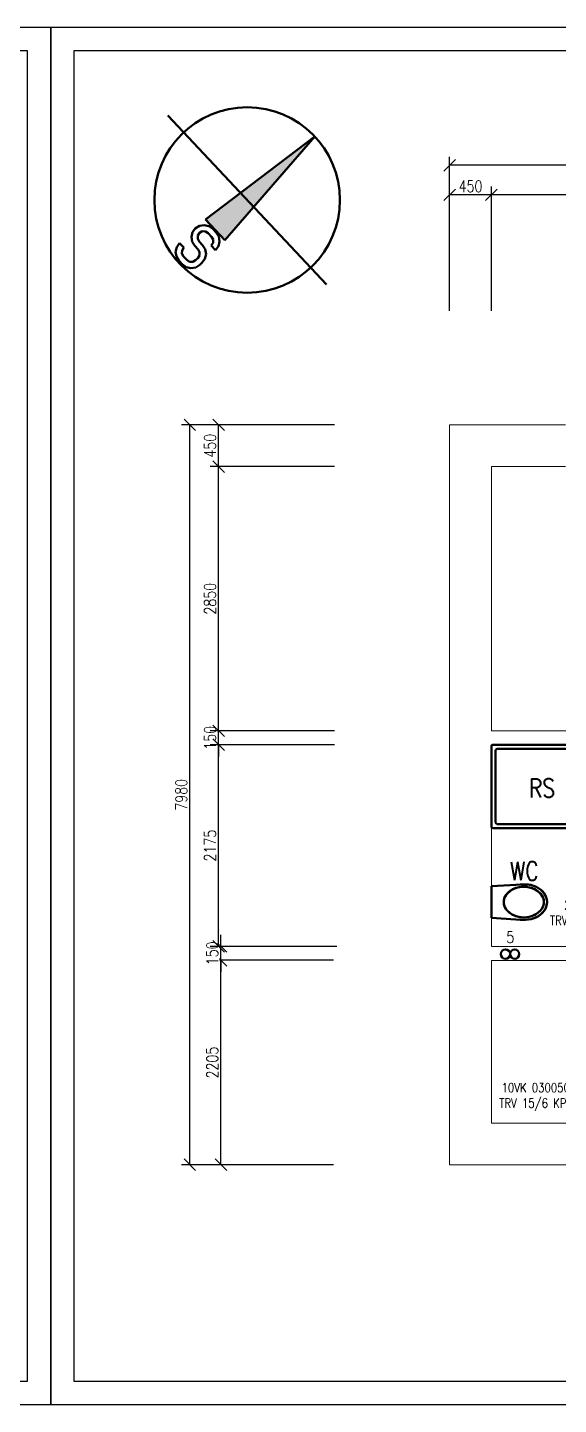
# Model space of a CAD drawing. Header units: millimetres. Extents: x 13441 to 178833, y -33721 to 19284.
# Drawn here: x 39966 to 45688, y 4434 to 19284 of the extents above; entities that cross this region are included whole.
import ezdxf
from ezdxf.enums import TextEntityAlignment as Align

# ---------------------------------------------------------------- set-up
doc = ezdxf.new("R2010")
doc.units = ezdxf.units.MM
doc.header["$LTSCALE"] = 10
for name, color, linetype, lineweight in [('CKFORMATY', 3, 'Continuous', 25), ('CKKOTY', 3, 'Continuous', 25), ('CKTEXTY_MALE', 3, 'Continuous', 18), ('slepá matrice', 7, 'Continuous', 20), ('T-stoupacky', 7, 'Continuous', 50), ('Z-sipky', 7, 'Continuous', 50), ('Z-zar_predmety', 7, 'Continuous', 50), ('Z-zar_predmety_ozn', 6, 'Continuous', 50)]:
    doc.layers.add(name, color=color, linetype=linetype, lineweight=lineweight)
doc.layers.add('T-otopna_telesa-popis', color=7, linetype='Continuous')
doc.styles.add('ARIAL_NARROW', font='SIMPLEX.SHX', dxfattribs={"width": 0.8})
doc.styles.get("Standard").update_dxf_attribs({"font": 'simplex.shx', "width": 0.8})
doc.dimstyles.new('CADKON', dxfattribs={"dimscale": 50, "dimtxt": 2.5, "dimasz": 2.5, "dimexe": 1.8, "dimexo": 25, "dimgap": 0.6, "dimtad": 1, "dimrnd": 1, "dimtxsty": 'Standard', "dimblk1": 'OBLIQUE', "dimblk2": 'OBLIQUE', "dimsah": 1, "dimcen": 2.5, "dimadec": 1, "dimazin": 2, "dimtfac": 1, "dimtix": 1, "dimtmove": 2, "dimatfit": 3, "dimldrblk": 'OPEN30', "dimfxl": 25, "dimfxlon": 1, "dimtfill": 1, "dimtolj": 1, "dimarcsym": 0})

# ---------------------------------------------------------------- blocks, each defined once
blk = doc.blocks.new('_OBLIQUE')
at = {"color": 0, "linetype": 'ByBlock'}
blk.add_line((-0.5, -0.5), (0.5, 0.5), dxfattribs=at)
blk = doc.blocks.new('*D103')
at = {"layer": 'CKKOTY', "color": 0, "lineweight": -2, "transparency": 16777216}
for p, q in [((44515, 16549), (44515, 17889)), ((55495, 16549), (55495, 17889)), ((55495, 17799), (44515, 17799))]:
    blk.add_line(p, q, dxfattribs=at)
at = {"layer": 'DEFPOINTS', "color": 0, "transparency": 16777216}
for p in [(44515, 17799), (44515, 14999), (55495, 14999)]:
    blk.add_point(p, dxfattribs=at)
at = {"layer": 'CKKOTY', "color": 0, "lineweight": -2, "transparency": 16777216, "xscale": 125, "yscale": 125, "zscale": 125, "rotation": 180}
blk.add_blockref('_OBLIQUE', (44515, 17799), dxfattribs=at)
at = {"layer": 'CKKOTY', "color": 0, "lineweight": -2, "transparency": 16777216, "xscale": 125, "yscale": 125, "zscale": 125}
blk.add_blockref('_OBLIQUE', (55495, 17799), dxfattribs=at)
at = {"layer": 'CKKOTY', "color": 0, "transparency": 16777216, "insert": (50005, 17891), "char_height": 125, "attachment_point": 5, "bg_fill": 3, "box_fill_scale": 1.1, "bg_fill_color": 256, "bg_fill_true_color": 13158600, "bg_fill_transparency": 0}
blk.add_mtext('\\A1;10980', dxfattribs=at)
blk = doc.blocks.new('_Open30')
at = {"color": 0, "lineweight": -2}
for p, q in [((-1, 0.27), (0, 0)), ((0, 0), (-1, -0.27)), ((0, 0), (-1, 0))]:
    blk.add_line(p, q, dxfattribs=at)
blk = doc.blocks.new('*D109')
at = {"layer": 'CKKOTY', "color": 0, "lineweight": -2, "transparency": 16777216}
for p, q in [((44965, 16230), (44965, 17570)), ((48465, 16230), (48465, 17570)), ((48465, 17480), (44965, 17480))]:
    blk.add_line(p, q, dxfattribs=at)
at = {"layer": 'DEFPOINTS', "color": 0, "transparency": 16777216}
for p in [(44965, 17480), (44965, 14549), (48465, 14549)]:
    blk.add_point(p, dxfattribs=at)
at = {"layer": 'CKKOTY', "color": 0, "lineweight": -2, "transparency": 16777216, "xscale": 125, "yscale": 125, "zscale": 125, "rotation": 180}
blk.add_blockref('_OBLIQUE', (44965, 17480), dxfattribs=at)
at = {"layer": 'CKKOTY', "color": 0, "lineweight": -2, "transparency": 16777216, "xscale": 125, "yscale": 125, "zscale": 125}
blk.add_blockref('_OBLIQUE', (48465, 17480), dxfattribs=at)
at = {"layer": 'CKKOTY', "color": 0, "transparency": 16777216, "insert": (46715, 17572), "char_height": 125, "attachment_point": 5, "bg_fill": 3, "box_fill_scale": 1.1, "bg_fill_color": 256, "bg_fill_true_color": 13158600, "bg_fill_transparency": 0}
blk.add_mtext('\\A1;3500', dxfattribs=at)
blk = doc.blocks.new('*D110')
at = {"layer": 'CKKOTY', "color": 0, "lineweight": -2, "transparency": 16777216}
for p, q in [((44515, 16230), (44515, 17570)), ((44965, 16230), (44965, 17570)), ((44965, 17480), (44515, 17480))]:
    blk.add_line(p, q, dxfattribs=at)
at = {"layer": 'DEFPOINTS', "color": 0, "transparency": 16777216}
for p in [(44515, 17480), (44515, 14549), (44965, 14549)]:
    blk.add_point(p, dxfattribs=at)
at = {"layer": 'CKKOTY', "color": 0, "lineweight": -2, "transparency": 16777216, "xscale": 125, "yscale": 125, "zscale": 125, "rotation": 180}
blk.add_blockref('_OBLIQUE', (44515, 17480), dxfattribs=at)
at = {"layer": 'CKKOTY', "color": 0, "lineweight": -2, "transparency": 16777216, "xscale": 125, "yscale": 125, "zscale": 125}
blk.add_blockref('_OBLIQUE', (44965, 17480), dxfattribs=at)
at = {"layer": 'CKKOTY', "color": 0, "transparency": 16777216, "insert": (44740, 17572), "char_height": 125, "attachment_point": 5, "bg_fill": 3, "box_fill_scale": 1.1, "bg_fill_color": 256, "bg_fill_true_color": 13158600, "bg_fill_transparency": 0}
blk.add_mtext('\\A1;450', dxfattribs=at)
blk = doc.blocks.new('*D111')
at = {"layer": 'CKKOTY', "color": 0, "lineweight": -2, "transparency": 16777216}
for p, q in [((42965, 14999), (41625, 14999)), ((41715, 7019), (41715, 14999)), ((42965, 7019), (41625, 7019))]:
    blk.add_line(p, q, dxfattribs=at)
at = {"layer": 'DEFPOINTS', "color": 0, "transparency": 16777216}
for p in [(41715, 14999), (44515, 14999), (44515, 7019)]:
    blk.add_point(p, dxfattribs=at)
at = {"layer": 'CKKOTY', "color": 0, "lineweight": -2, "transparency": 16777216, "xscale": 125, "yscale": 125, "zscale": 125}
for p, rotation in [((41715, 14999), 90), ((41715, 7019), 270)]:
    blk.add_blockref('_OBLIQUE', p, dxfattribs=dict(at, rotation=rotation))
at = {"layer": 'CKKOTY', "color": 0, "transparency": 16777216, "insert": (41623, 11009), "char_height": 125, "attachment_point": 5, "rotation": 90, "bg_fill": 3, "box_fill_scale": 1.1, "bg_fill_color": 256, "bg_fill_true_color": 13158600, "bg_fill_transparency": 0}
blk.add_mtext('\\A1;7980', dxfattribs=at)
blk = doc.blocks.new('*D112')
at = {"layer": 'CKKOTY', "color": 0, "lineweight": -2, "transparency": 16777216}
for p, q in [((42026, 11699), (42026, 11824)), ((43276, 11699), (41936, 11699)), ((42026, 11549), (42026, 11699)), ((43265, 11549), (41936, 11549)), ((42026, 11549), (42026, 11424))]:
    blk.add_line(p, q, dxfattribs=at)
at = {"layer": 'DEFPOINTS', "color": 0, "transparency": 16777216}
for p in [(44965, 11699), (44515, 11549)]:
    blk.add_point(p, dxfattribs=at)
at = {"layer": 'CKKOTY', "color": 0, "lineweight": -2, "transparency": 16777216, "xscale": 125, "yscale": 125, "zscale": 125}
for p, rotation in [((42026, 11699), 270), ((42026, 11549), 90)]:
    blk.add_blockref('_OBLIQUE', p, dxfattribs=dict(at, rotation=rotation))
at = {"layer": 'CKKOTY', "color": 0, "transparency": 16777216, "insert": (41934, 11624), "char_height": 125, "attachment_point": 5, "rotation": 90, "bg_fill": 3, "box_fill_scale": 1.1, "bg_fill_color": 256, "bg_fill_true_color": 13158600, "bg_fill_transparency": 0}
blk.add_mtext('\\A1;150', dxfattribs=at)
at = {"layer": 'DEFPOINTS', "color": 0, "transparency": 16777216}
blk.add_point((42026, 11699), dxfattribs=at)
blk = doc.blocks.new('*D113')
at = {"layer": 'CKKOTY', "color": 0, "lineweight": -2, "transparency": 16777216}
for p, q in [((43276, 14549), (41936, 14549)), ((42026, 11699), (42026, 14549)), ((43276, 11699), (41936, 11699))]:
    blk.add_line(p, q, dxfattribs=at)
at = {"layer": 'DEFPOINTS', "color": 0, "transparency": 16777216}
for p in [(42026, 14549), (44965, 14549), (44965, 11699)]:
    blk.add_point(p, dxfattribs=at)
at = {"layer": 'CKKOTY', "color": 0, "lineweight": -2, "transparency": 16777216, "xscale": 125, "yscale": 125, "zscale": 125}
for p, rotation in [((42026, 14549), 90), ((42026, 11699), 270)]:
    blk.add_blockref('_OBLIQUE', p, dxfattribs=dict(at, rotation=rotation))
at = {"layer": 'CKKOTY', "color": 0, "transparency": 16777216, "insert": (41934, 13124), "char_height": 125, "attachment_point": 5, "rotation": 90, "bg_fill": 3, "box_fill_scale": 1.1, "bg_fill_color": 256, "bg_fill_true_color": 13158600, "bg_fill_transparency": 0}
blk.add_mtext('\\A1;2850', dxfattribs=at)
blk = doc.blocks.new('*D114')
at = {"layer": 'CKKOTY', "color": 0, "lineweight": -2, "transparency": 16777216}
for p, q in [((43276, 14999), (41936, 14999)), ((42026, 14549), (42026, 14999)), ((43276, 14549), (41936, 14549))]:
    blk.add_line(p, q, dxfattribs=at)
at = {"layer": 'DEFPOINTS', "color": 0, "transparency": 16777216}
for p in [(42026, 14999), (44965, 14999), (44965, 14549)]:
    blk.add_point(p, dxfattribs=at)
at = {"layer": 'CKKOTY', "color": 0, "lineweight": -2, "transparency": 16777216, "xscale": 125, "yscale": 125, "zscale": 125}
for p, rotation in [((42026, 14999), 90), ((42026, 14549), 270)]:
    blk.add_blockref('_OBLIQUE', p, dxfattribs=dict(at, rotation=rotation))
at = {"layer": 'CKKOTY', "color": 0, "transparency": 16777216, "insert": (41934, 14774), "char_height": 125, "attachment_point": 5, "rotation": 90, "bg_fill": 3, "box_fill_scale": 1.1, "bg_fill_color": 256, "bg_fill_true_color": 13158600, "bg_fill_transparency": 0}
blk.add_mtext('\\A1;450', dxfattribs=at)
blk = doc.blocks.new('*D125')
at = {"layer": 'CKKOTY', "color": 0, "lineweight": -2, "transparency": 16777216}
for p, q in [((43265, 9224), (41960, 9224)), ((42050, 7019), (42050, 9224)), ((43265, 7019), (41960, 7019))]:
    blk.add_line(p, q, dxfattribs=at)
at = {"layer": 'DEFPOINTS', "color": 0, "transparency": 16777216}
for p in [(42050, 9224), (44515, 9224), (44515, 7019)]:
    blk.add_point(p, dxfattribs=at)
at = {"layer": 'CKKOTY', "color": 0, "lineweight": -2, "transparency": 16777216, "xscale": 125, "yscale": 125, "zscale": 125}
for p, rotation in [((42050, 9224), 90), ((42050, 7019), 270)]:
    blk.add_blockref('_OBLIQUE', p, dxfattribs=dict(at, rotation=rotation))
at = {"layer": 'CKKOTY', "color": 0, "transparency": 16777216, "insert": (41957, 8121), "char_height": 125, "attachment_point": 5, "rotation": 90, "bg_fill": 3, "box_fill_scale": 1.1, "bg_fill_color": 256, "bg_fill_true_color": 13158600, "bg_fill_transparency": 0}
blk.add_mtext('\\A1;2205', dxfattribs=at)
blk = doc.blocks.new('*D126')
at = {"layer": 'CKKOTY', "color": 0, "lineweight": -2, "transparency": 16777216}
for p, q in [((43300, 9374), (41960, 9374)), ((42050, 9374), (42050, 9499)), ((42050, 9224), (42050, 9374)), ((43265, 9224), (41960, 9224)), ((42050, 9224), (42050, 9099))]:
    blk.add_line(p, q, dxfattribs=at)
at = {"layer": 'DEFPOINTS', "color": 0, "transparency": 16777216}
for p in [(44965, 9374), (44515, 9224)]:
    blk.add_point(p, dxfattribs=at)
at = {"layer": 'CKKOTY', "color": 0, "lineweight": -2, "transparency": 16777216, "xscale": 125, "yscale": 125, "zscale": 125}
for p, rotation in [((42050, 9374), 270), ((42050, 9224), 90)]:
    blk.add_blockref('_OBLIQUE', p, dxfattribs=dict(at, rotation=rotation))
at = {"layer": 'CKKOTY', "color": 0, "transparency": 16777216, "insert": (41957, 9299), "char_height": 125, "attachment_point": 5, "rotation": 90, "bg_fill": 3, "box_fill_scale": 1.1, "bg_fill_color": 256, "bg_fill_true_color": 13158600, "bg_fill_transparency": 0}
blk.add_mtext('\\A1;150', dxfattribs=at)
at = {"layer": 'DEFPOINTS', "color": 0, "transparency": 16777216}
blk.add_point((42050, 9374), dxfattribs=at)
blk = doc.blocks.new('*D127')
at = {"layer": 'CKKOTY', "color": 0, "lineweight": -2, "transparency": 16777216}
for p, q in [((43276, 11549), (41936, 11549)), ((42026, 9374), (42026, 11549)), ((43276, 9374), (41936, 9374))]:
    blk.add_line(p, q, dxfattribs=at)
at = {"layer": 'DEFPOINTS', "color": 0, "transparency": 16777216}
for p in [(42026, 11549), (44965, 11549), (44965, 9374)]:
    blk.add_point(p, dxfattribs=at)
at = {"layer": 'CKKOTY', "color": 0, "lineweight": -2, "transparency": 16777216, "xscale": 125, "yscale": 125, "zscale": 125}
for p, rotation in [((42026, 11549), 90), ((42026, 9374), 270)]:
    blk.add_blockref('_OBLIQUE', p, dxfattribs=dict(at, rotation=rotation))
at = {"layer": 'CKKOTY', "color": 0, "transparency": 16777216, "insert": (41934, 10461), "char_height": 125, "attachment_point": 5, "rotation": 90, "bg_fill": 3, "box_fill_scale": 1.1, "bg_fill_color": 256, "bg_fill_true_color": 13158600, "bg_fill_transparency": 0}
blk.add_mtext('\\A1;2175', dxfattribs=at)
blk = doc.blocks.new('*U128')
at = {"linetype": 'ByBlock'}
for p, q in [((18, 900), (882, 900)), ((0, 882), (0, 18)), ((45, 837), (45, 63)), ((63, 855), (837, 855)), ((855, 837), (855, 63)), ((900, 882), (900, 18)), ((18, 0), (882, 0)), ((63, 45), (837, 45))]:
    blk.add_line(p, q, dxfattribs=at)
for centre, start, end in [((18, 882), 90, 180), ((882, 882), 0, 90), ((63, 837), 90, 180), ((837, 837), 0, 90), ((18, 18), 180, 270), ((63, 63), 180, 270), ((837, 63), 270, 0), ((882, 18), 270, 0)]:
    blk.add_arc(centre, 18, start, end, dxfattribs=at)
blk = doc.blocks.new('*U133')
at = {"linetype": 'ByBlock'}
for p, q in [((-190.00012, 366.684255), (-189.999931, 310.713043)), ((-187.321504, 262.657204), (-189.999931, 310.713043)), ((190.000076, 310.713043), (187.321503, 262.657204))]:
    blk.add_line(p, q, dxfattribs=at)
at = {"color": 0, "linetype": 'ByBlock', "lineweight": -2}
for p, q in [((190.000076, 366.684257), (190.000076, 310.713043)), ((-171.42864, 0), (-187.321504, 262.657204)), ((187.321503, 262.657204), (171.42864, 0)), ((171.42864, 0), (-171.42864, 0))]:
    blk.add_line(p, q, dxfattribs=at)
at = {"linetype": 'ByBlock'}
for centre, radius, start, end in [((-0.152835, 441.458224), 158.53945, 61.62258, 123.07773), ((57.594666, 372.988241), 247.675026, 125.627675, 181.458487), ((84.542646, 349.23948), 250.215625, 128.274935, 229.774261), ((-0.034069, 435.253553), 130.959181, 58.418162, 122.526694), ((-83.556571, 349.387247), 249.229269, 308.997788, 52.387849), ((-48.784086, 376.630054), 238.991202, 357.614905, 58.750213), ((-0.081186, 265.082036), 131.711147, 234.242811, 303.848104)]:
    blk.add_arc(centre, radius, start, end, dxfattribs=at)
blk.add_ellipse((0, 366.684257), major_axis=(0, 233.313343), ratio=0.814356, start_param=4.7123889804, end_param=7.853981634, dxfattribs=at)
blk.add_ellipse((0, 349.791822), major_axis=(0, 216.420908), ratio=0.76551, dxfattribs=at)
blk = doc.blocks.new('*U137', base_point=(695242, -396714))
at = {"color": 0, "linetype": 'ByBlock', "ltscale": 500, "style": 'ARIAL_NARROW', "width": 0.8}
blk.add_text('WC', height=200, dxfattribs=at).set_placement((695242, -396714), align=Align.MIDDLE_CENTER)
blk = doc.blocks.new('*U139', base_point=(695242, -403373))
at = {"color": 0, "linetype": 'ByBlock', "ltscale": 500, "style": 'ARIAL_NARROW', "width": 0.8}
blk.add_text('RS', height=200, dxfattribs=at).set_placement((695263, -403373), align=Align.MIDDLE_CENTER)
blk = doc.blocks.new('*U201', base_point=(13970, 12755))
at = {"color": 0, "linetype": 'ByBlock', "lineweight": -2}
for p, q in [((13816, 12283), (13970, 13755)), ((13970, 13755), (14122, 12283)), ((12719, 12755), (15221, 12755)), ((13820, 12189), (13810, 12138)), ((14122, 12283), (13816, 12283)), ((13849, 12233), (13820, 12189)), ((13892, 12262), (13849, 12233)), ((13910, 12196), (13885, 12172)), ((13943, 12272), (13892, 12262)), ((13943, 12205), (13910, 12196)), ((13996, 12272), (13943, 12272)), ((13943, 12205), (13996, 12205)), ((14047, 12262), (13996, 12272)), ((14030, 12196), (13996, 12205)), ((14054, 12172), (14030, 12196)), ((14091, 12233), (14047, 12262)), ((14120, 12189), (14091, 12233)), ((14130, 12138), (14120, 12189)), ((13810, 12138), (13820, 12087)), ((13820, 12087), (13849, 12044)), ((13849, 12044), (13892, 12015)), ((13885, 12172), (13876, 12138)), ((13876, 12138), (13885, 12105)), ((13885, 12105), (13910, 12081)), ((13910, 12081), (13943, 12072)), ((13943, 12072), (13996, 12072)), ((14047, 12062), (13996, 12072)), ((14091, 12033), (14047, 12062)), ((14063, 12138), (14054, 12172)), ((14063, 12138), (14130, 12138)), ((14120, 11990), (14091, 12033)), ((13810, 11905), (13820, 11854)), ((13876, 11905), (13810, 11905)), ((13876, 11905), (13885, 11872)), ((13892, 12015), (13943, 12005)), ((13943, 12005), (13996, 12005)), ((14030, 11996), (13996, 12005)), ((14054, 11972), (14030, 11996)), ((14063, 11939), (14054, 11972)), ((14054, 11872), (14063, 11905)), ((14063, 11905), (14063, 11939)), ((14130, 11939), (14120, 11990)), ((14120, 11854), (14130, 11905)), ((14130, 11905), (14130, 11939)), ((13820, 11854), (13849, 11811)), ((13849, 11811), (13892, 11782)), ((13885, 11872), (13910, 11848)), ((13892, 11782), (13943, 11772)), ((13910, 11848), (13943, 11839)), ((13943, 11839), (13996, 11839)), ((13943, 11772), (13996, 11772)), ((13996, 11839), (14030, 11848)), ((13996, 11772), (14047, 11782)), ((14030, 11848), (14054, 11872)), ((14047, 11782), (14091, 11811)), ((14091, 11811), (14120, 11854))]:
    blk.add_line(p, q, dxfattribs=at)
blk.add_circle((13970, 12755), 1000, dxfattribs=at)
blk.add_solid([(13816, 12283), (14122, 12283), (13970, 13755)], dxfattribs=at)
blk = doc.blocks.new('*U203', base_point=(26775, 0))
at = {"layer": 'CKFORMATY', "linetype": 'Continuous'}
for p, q in [((26775, 14850), (0, 14850)), ((26775, 0), (26775, 14850)), ((26525, 14600), (250, 14600)), ((26525, 250), (26525, 14600)), ((250, 250), (26525, 250)), ((0, 0), (26775, 0))]:
    blk.add_line(p, q, dxfattribs=at)
blk = doc.blocks.new('*U204', base_point=(26775, 0))
at = {"layer": 'CKFORMATY', "linetype": 'Continuous'}
for p, q in [((26775, 14850), (0, 14850)), ((0, 14850), (0, 0)), ((26525, 14600), (250, 14600)), ((250, 14600), (250, 250)), ((250, 250), (26525, 250)), ((0, 0), (26775, 0))]:
    blk.add_line(p, q, dxfattribs=at)
blk = doc.blocks.new('*U246', base_point=(100, 0))
at = {"color": 0, "linetype": 'ByBlock', "lineweight": -2}
for centre in [(50, 0), (150, 0)]:
    blk.add_circle(centre, 50, dxfattribs=at)

msp = doc.modelspace()

# ---------------------------------------------------------------- linework, layer by layer
at = {"layer": 'slepá matrice'}
for p, q in [((44515.069, 7018.585), (44515.069, 14998.585)), ((44515.069, 14998.585), (45765.069, 14998.585)), ((44965.069, 14548.585), (45765.069, 14548.585)), ((44965.069, 11698.585), (44965.069, 14548.585)), ((47415.069, 11698.585), (44965.069, 11698.585)), ((47065.069, 11548.585), (44965.069, 11548.585)), ((44965.069, 9373.585), (44965.069, 11548.585)), ((44965.069, 9373.585), (47065.069, 9373.585)), ((44965.069, 7468.585), (44965.069, 9223.585)), ((44965.069, 9223.585), (47065.069, 9223.585)), ((44515.069, 7468.585), (44515.069, 7018.585)), ((44965.069, 7468.585), (46015.069, 7468.585)), ((44515.069, 7018.585), (44965.069, 7018.585)), ((44515.069, 7018.585), (46015.069, 7018.585))]:
    msp.add_line(p, q, dxfattribs=at)

# ---------------------------------------------------------------- block references
at = {"layer": 'CKFORMATY'}
msp.add_blockref('*U203', (40216.167, 4434.08), dxfattribs=at)
at = {"layer": 'T-stoupacky', "rotation": 180}
msp.add_blockref('*U246', (45166.527, 9291.288), dxfattribs=at)
at = {"layer": 'Z-sipky', "rotation": 313.1890834426374}
msp.add_blockref('*U201', (42333.151, 17423.506), dxfattribs=at)
at = {"layer": 'Z-zar_predmety_ozn'}
for name, p in [('*U139', (45489.659, 11080.645)), ('*U137', (45319.566, 10187.819))]:
    msp.add_blockref(name, p, dxfattribs=at)

# ---------------------------------------------------------------- texts
at = {"layer": 'CKTEXTY_MALE', "linetype": 'ByBlock', "insert": (45126.674, 9536.669), "char_height": 125, "attachment_point": 1}
msp.add_mtext_dynamic_manual_height_columns('5', width=290.48171, gutter_width=625, heights=[0], dxfattribs=at)
at = {"layer": 'T-otopna_telesa-popis', "color": 102, "char_height": 100, "attachment_point": 5}
for s, insert in [('20VK 18206^JTRV 15/6 KPA 15', (46085.982, 9720.812)), ('10VK 030050 60^JTRV 15/6 KPA 15', (45539.478, 7750.703))]:
    msp.add_mtext(s, dxfattribs=dict(at, insert=insert))

# ---------------------------------------------------------------- next in the draw order: dimensions: what is measured, and where the dimension line sits
at = {"layer": 'CKKOTY'}
dim = msp.add_linear_dim(base=(44515.069, 17798.585), p1=(55495.069, 14998.585), p2=(44515.069, 14998.585), dimstyle='CADKON', dxfattribs=at)
dim.commit()
dim.dimension.update_dxf_attribs({"geometry": '*D103', "text_midpoint": (50005.069, 17891.085)})

# ---------------------------------------------------------------- next in the draw order: dimensions: what is measured, and where the dimension line sits
dim = msp.add_linear_dim(base=(44965.069, 17479.676), p1=(48465.069, 14548.585), p2=(44965.069, 14548.585), dimstyle='CADKON', dxfattribs=at)
dim.commit()
dim.dimension.update_dxf_attribs({"geometry": '*D109', "text_midpoint": (46715.069, 17572.176)})

# ---------------------------------------------------------------- next in the draw order: dimensions: what is measured, and where the dimension line sits
dim = msp.add_linear_dim(base=(44515.069, 17479.676), p1=(44965.069, 14548.585), p2=(44515.069, 14548.585), dimstyle='CADKON', dxfattribs=at)
dim.commit()
dim.dimension.update_dxf_attribs({"geometry": '*D110', "text_midpoint": (44740.069, 17572.176)})

# ---------------------------------------------------------------- next in the draw order: dimensions: what is measured, and where the dimension line sits
dim = msp.add_linear_dim(base=(41715.069, 14998.585), p1=(44515.069, 7018.585), p2=(44515.069, 14998.585), angle=90, dimstyle='CADKON', dxfattribs=at)
dim.commit()
dim.dimension.update_dxf_attribs({"geometry": '*D111', "text_midpoint": (41622.569, 11008.585)})

# ---------------------------------------------------------------- next in the draw order: dimensions: what is measured, and where the dimension line sits
for base, p1, p2, picture, middle in [((42026.401, 11698.585), (44515.069, 11548.585), (44965.069, 11698.585), '*D112', (41933.901, 11623.585)), ((42049.513, 9223.585), (44515.069, 7018.585), (44515.069, 9223.585), '*D125', (41957.013, 8121.085))]:
    dim = msp.add_linear_dim(base=base, p1=p1, p2=p2, angle=90, dimstyle='CADKON', dxfattribs=at)
    dim.commit()
    dim.dimension.update_dxf_attribs({"geometry": picture, "text_midpoint": middle})

# ---------------------------------------------------------------- next in the draw order: dimensions: what is measured, and where the dimension line sits
for base, p1, p2, picture, middle in [((42026.401, 14548.585), (44965.069, 11698.585), (44965.069, 14548.585), '*D113', (41933.901, 13123.585)), ((42049.513, 9373.585), (44515.069, 9223.585), (44965.069, 9373.585), '*D126', (41957.013, 9298.585))]:
    dim = msp.add_linear_dim(base=base, p1=p1, p2=p2, angle=90, dimstyle='CADKON', dxfattribs=at)
    dim.commit()
    dim.dimension.update_dxf_attribs({"geometry": picture, "text_midpoint": middle})

# ---------------------------------------------------------------- next in the draw order: dimensions: what is measured, and where the dimension line sits
for base, p1, p2, picture, middle in [((42026.401, 14998.585), (44965.069, 14548.585), (44965.069, 14998.585), '*D114', (41933.901, 14773.585)), ((42026.401, 11548.585), (44965.069, 9373.585), (44965.069, 11548.585), '*D127', (41933.901, 10461.085))]:
    dim = msp.add_linear_dim(base=base, p1=p1, p2=p2, angle=90, dimstyle='CADKON', dxfattribs=at)
    dim.commit()
    dim.dimension.update_dxf_attribs({"geometry": picture, "text_midpoint": middle})

# ---------------------------------------------------------------- next in the draw order: block references
at = {"layer": 'CKFORMATY'}
msp.add_blockref('*U204', (66991.167, 4434.08), dxfattribs=at)
at = {"layer": 'Z-zar_predmety'}
for name, p, rotation in [('*U128', (44965.069, 11548.585), 269.9999999999994), ('*U133', (44965.069, 9852.457), 269.9999999999998)]:
    msp.add_blockref(name, p, dxfattribs=dict(at, rotation=rotation))

doc.saveas('drawing.dxf')
